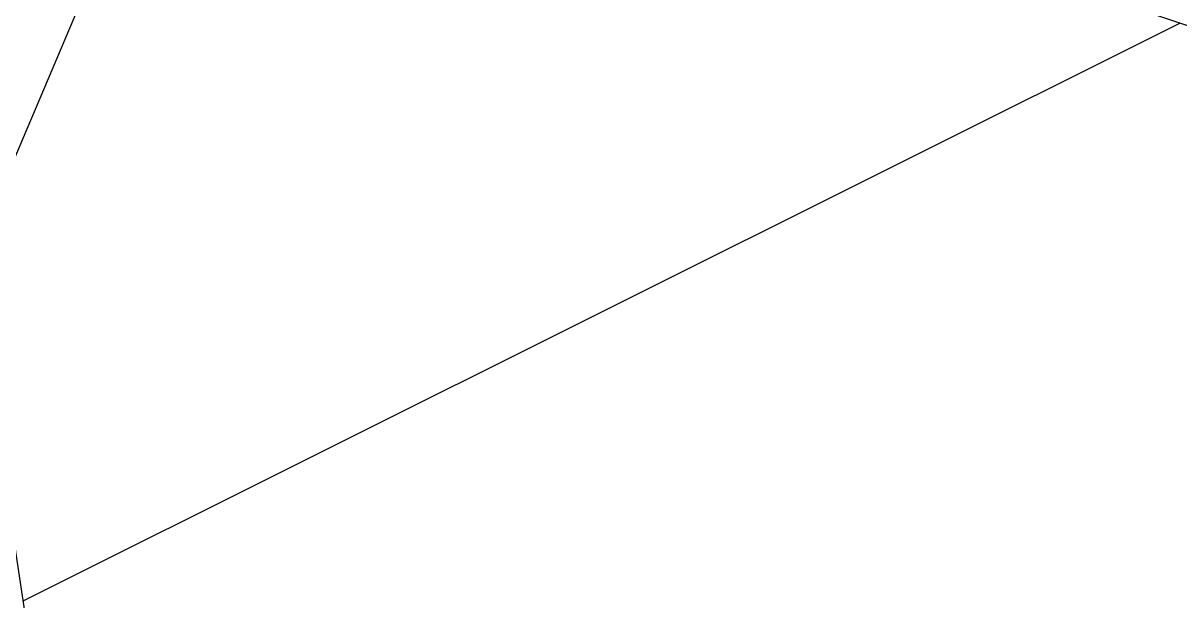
# Model space of a CAD drawing. Header units: millimetres. Extents: x 100 to 900, y 50 to 800.
# Drawn here: x 100 to 400, y 50 to 200 of the extents above; entities outside this region: 2.
import ezdxf

# ---------------------------------------------------------------- set-up
doc = ezdxf.new("R2010")
doc.units = ezdxf.units.MM

msp = doc.modelspace()

# ---------------------------------------------------------------- linework, layer by layer
for p, q in [((800, 800), (900, 800)), ((100, 50), (400, 200))]:
    msp.add_line(p, q)
for p, direction in [((49, 50), (0.390731, 0.920505)), ((800, 800), (0, 1)), ((900, 800), (-0.8660254, 0.5)), ((400, 200), (-0.948683, 0.316228)), ((100, 50), (-0.148932, 0.988847))]:
    msp.add_xline(p, direction)

doc.saveas('drawing.dxf')
